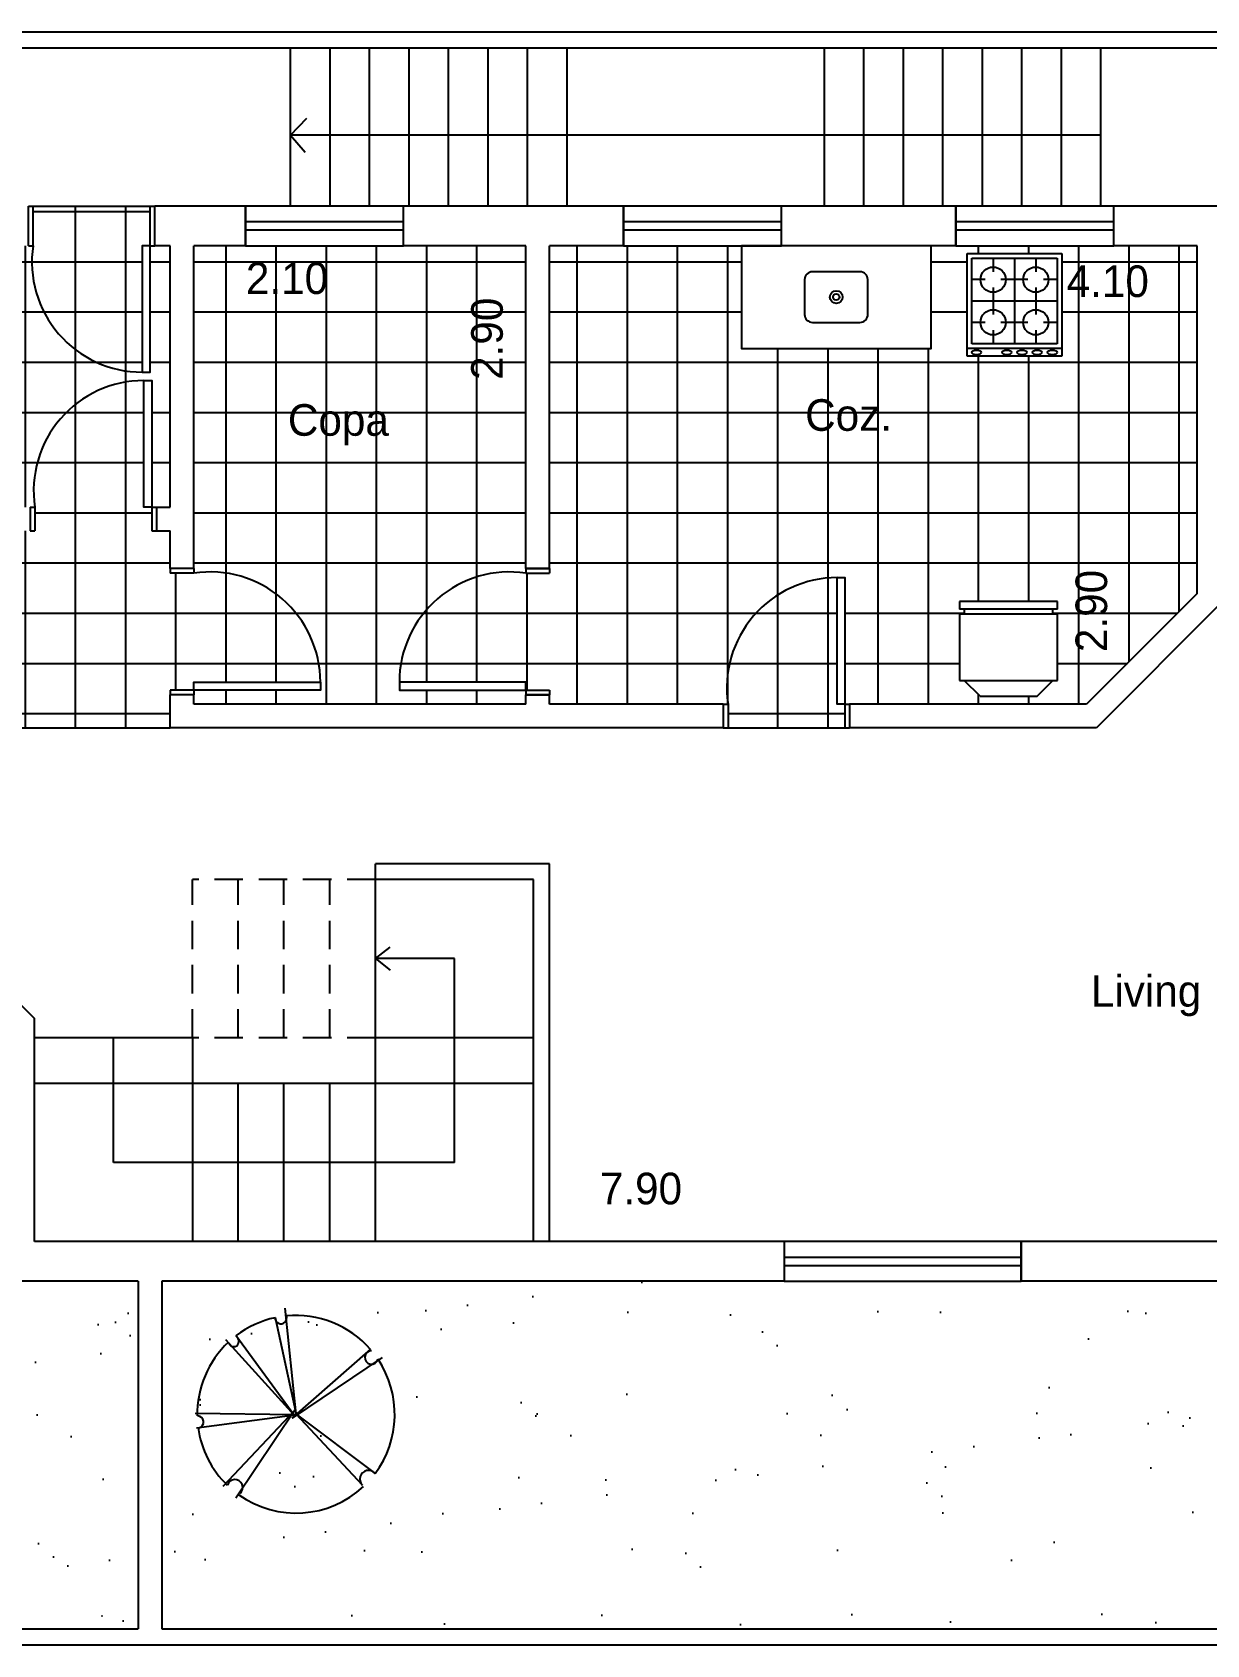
# Model space of a CAD drawing. Extents: x 2.5 to 46, y 0.5 to 35.7.
# Drawn here: x 17.22 to 24.65, y 13.51 to 23.71 of the extents above; entities that cross this region are included whole.
import ezdxf

# ---------------------------------------------------------------- set-up
doc = ezdxf.new("R2010")
doc.units = 0
doc.linetypes.add('ACAD_ISO02W100', pattern=[15, 12, -3])
doc.layers.get('0').update_dxf_attribs({"linetype": 'CONTINUOUS'})
doc.layers.get('DEFPOINTS').update_dxf_attribs({"linetype": 'CONTINUOUS'})
for name, color, linetype in [('ARV', 3, 'CONTINUOUS'), ('BLOCO', 5, 'CONTINUOUS'), ('BLOCOS', 5, 'CONTINUOUS'), ('CINZA', 8, 'CONTINUOUS'), ('HACHURA', 1, 'CONTINUOUS'), ('JARDIM', 3, 'CONTINUOUS'), ('PAREDE', 7, 'CONTINUOUS'), ('PONTILHADO', 8, 'ACAD_ISO02W100')]:
    doc.layers.add(name, color=color, linetype=linetype)
doc.styles.add('PADRÃO', font='', dxfattribs={"height": 0.2})
doc.styles.get('PADRÃO').set_extended_font_data('AvantGarde Bk BT')
doc.dimstyles.new('PADRÃOS', dxfattribs={"dimtxt": 0.15, "dimasz": 0.1, "dimexe": 1.25, "dimexo": 0.625, "dimgap": 0.1, "dimtad": 0, "dimjust": 1, "dimzin": 1, "dimdsep": 46, "dimtxsty": 'PADRÃO', "dimcen": 2.5, "dimse1": 1, "dimse2": 1, "dimsd1": 1, "dimsd2": 1, "dimclrt": 1, "dimadec": 0, "dimazin": 0, "dimtfac": 1, "dimtdec": 4, "dimtmove": 0, "dimatfit": 3, "dimfxl": 1, "dimtolj": 1, "dimtzin": 0, "dimarcsym": 0})
pattern_1 = [(0, (-119.6681833699496, -127.2895551963531), (0, 0.3175), []), (90, (-119.6681833699496, -127.2895551963531), (-0.3175, 1.944062586693024e-17), [])]

# ---------------------------------------------------------------- blocks, each defined once
blk = doc.blocks.new('SETA')
at = {"layer": 'PAREDE', "ltscale": 0.015}
for q in [(-0.07329951123824685, -0.09103539160554419), (0.07329951123824685, -0.09103539160554419)]:
    blk.add_line((0, 0), q, dxfattribs=at)
blk = doc.blocks.new('J1')
at = {"layer": 'BLOCO'}
for p, q in [((0, 0.25), (0, 0)), ((1, 0.25), (0, 0.25)), ((1, 0), (1, 0.25)), ((1, 0.1500000000000057), (0, 0.1500000000000057)), ((0, 0.09999999999999432), (1, 0.09999999999999432)), ((0, 0), (1, 0))]:
    blk.add_line(p, q, dxfattribs=at)
blk = doc.blocks.new('P80D15')
at = {"layer": 'BLOCO', "ltscale": 0.015}
for p, q in [((0, 0.1500000000000057), (0, 0)), ((0, 0.1500000000000341), (0.03000000000000114, 0.1500000000000341)), ((0.03000000000000114, 0.1500000000000057), (0.03000000000000114, 0)), ((0.7700000000000102, 0.1500000000000057), (0.7700000000000102, 0)), ((0.7700000000000102, 0.1500000000000057), (0.8000000000000114, 0.1500000000000057)), ((0.8000000000000114, 0.1500000000000057), (0.8000000000000114, 0)), ((0, 2.842170943040401e-14), (0.03000000000000114, 0)), ((0.7699999999999818, 0), (0.8000000000000114, 0))]:
    blk.add_line(p, q, dxfattribs=at)
at = {"layer": 'BLOCO'}
blk.add_lwpolyline([(0.7700000000000102, 0.1500000000000057), (0.7199999999999989, 0.1500000000000057), (0.7199999999999989, 0.950000000000017), (0.7700000000000102, 0.950000000000017)], close=True, dxfattribs=at)
at = {"layer": 'BLOCO', "ltscale": 0.015}
blk.add_arc((0.7199999999999989, 0.2524375000000134), 0.6975625000000036, 89.99999999999959, 188.444460412286, dxfattribs=at)
blk = doc.blocks.new('P80E25')
at = {"layer": 'BLOCO', "ltscale": 0.015}
for p, q in [((0.03000000000000114, 0.25), (0, 0.25)), ((0, 0.25), (0, 0)), ((0.03000000000000114, 0.25), (0.03000000000000114, 0)), ((0.8000000000000114, 0.2500000000000284), (0.7700000000000102, 0.2500000000000284)), ((0.7700000000000102, 0.25), (0.7700000000000102, 2.842170943040401e-14)), ((0.8000000000000114, 0.25), (0.8000000000000114, 2.842170943040401e-14)), ((0.8000000000000114, 2.842170943040401e-14), (0, 0))]:
    blk.add_line(p, q, dxfattribs=at)
at = {"layer": 'BLOCO'}
blk.add_lwpolyline([(0.03000000000000114, 0.25), (0.0800000000000125, 0.25), (0.0800000000000125, 1.050000000000011), (0.03000000000000114, 1.050000000000011)], close=True, dxfattribs=at)
at = {"layer": 'BLOCO', "ltscale": 0.015}
blk.add_arc((0.0800000000000125, 0.3524375000000077), 0.6975625000000036, 351.555539587714, 90.00000000000041, dxfattribs=at)
blk = doc.blocks.new('J15')
at = {"layer": 'BLOCO'}
for p, q in [((1.5, 0.25), (0, 0.25)), ((0, 0.25), (0, 0)), ((1.5, 0), (1.5, 0.25)), ((1.5, 0.1500000000000057), (0, 0.1500000000000057)), ((0, 0.09999999999999432), (1.5, 0.09999999999999432)), ((0, 0), (1.5, 0))]:
    blk.add_line(p, q, dxfattribs=at)
blk = doc.blocks.new('FOGÃO4B')
at = {"layer": 'BLOCOS'}
for p, q in [((-0.2999999999999972, 0.700000000000017), (0.2999999999999972, 0.700000000000017)), ((-0.2999999999999972, 0.05000000000001137), (-0.2999999999999829, 0.700000000000017)), ((-0.2999999999999972, 0.6500000000000057), (0.2999999999999972, 0.6500000000000057)), ((-0.2700000000000244, 0.620000000000033), (0.2700000000000102, 0.620000000000033)), ((-0.2699999999999818, 0.0800000000000125), (-0.2700000000000244, 0.620000000000033)), ((-0.1350000000000051, 0.5350000000000534), (-0.1350000000000193, 0.620000000000033)), ((2.842170943040401e-14, 0.0800000000000125), (-1.4210854715202e-14, 0.620000000000033)), ((0.1350000000000051, 0.5350000000000534), (0.1349999999999909, 0.620000000000033)), ((0.2700000000000102, 0.620000000000033), (0.269999999999996, 0.07999999999995566)), ((0.2999999999999972, 0.700000000000017), (0.2999999999999972, 0.05000000000001137)), ((-0.2700000000000244, 0.4850000000000421), (-0.1850000000000023, 0.4850000000000421)), ((-0.1349999999999909, 0.2650000000000716), (-0.1350000000000051, 0.4350000000000307)), ((-0.08500000000000796, 0.4850000000000421), (0.08500000000000796, 0.4850000000000421)), ((0.1350000000000051, 0.2650000000000716), (0.1350000000000051, 0.4350000000000307)), ((0.1850000000000023, 0.4850000000000421), (0.2700000000000102, 0.4850000000000421)), ((-0.2700000000000244, 0.3500000000000512), (0.2700000000000102, 0.3500000000000512)), ((-0.2700000000000244, 0.2150000000000603), (-0.1850000000000023, 0.2150000000000603)), ((-0.08500000000000796, 0.2150000000000603), (0.08500000000000796, 0.2150000000000603)), ((0.1850000000000023, 0.2150000000000603), (0.2700000000000102, 0.2150000000000603)), ((-0.1349999999999767, 0.0800000000000125), (-0.1349999999999767, 0.1650000000000489)), ((0.1350000000000335, 0.0800000000000125), (0.1350000000000193, 0.1650000000000489)), ((0.2999999999999972, 0.05000000000001137), (-0.2999999999999972, 0.05000000000001137)), ((0.269999999999996, 0.07999999999995566), (-0.2699999999999818, 0.0800000000000125))]:
    blk.add_line(p, q, dxfattribs=at)
for centre in [(-0.1350000000000051, 0.4850000000000421), (0.1350000000000051, 0.4850000000000421), (-0.1350000000000051, 0.2150000000000603), (0.1350000000000051, 0.2150000000000603)]:
    blk.add_circle(centre, 0.08, dxfattribs=at)
for centre in [(-0.2399999999999949, 0.6750000000000114), (-0.1439999999999912, 0.6750000000000114), (-0.04800000000000182, 0.6750000000000114), (0.04800000000000182, 0.6750000000000114), (0.2400000000000091, 0.6750000000000114)]:
    blk.add_ellipse(centre, major_axis=(-0.03000000000000114, 0), ratio=0.499999999999981, dxfattribs=at)
blk = doc.blocks.new('PIA')
at = {"layer": 'BLOCOS'}
blk.add_lwpolyline([(-0.6000000000000085, 0), (0.5999999999999943, 0), (0.5999999999999943, 0.6500000000000057), (-0.6000000000000085, 0.6500000000000057)], close=True, dxfattribs=at)
blk.add_lwpolyline([(-0.1500000000000199, 0.1649999999999352), (0.1500000000000057, 0.1649999999999636, 0.414213562373095), (0.2000000000000028, 0.214999999999975), (0.2000000000000028, 0.4349999999999454, 0.414213562373095), (0.1500000000000057, 0.4849999999999568), (-0.1500000000000057, 0.4849999999999852, 0.4142135623731188), (-0.2000000000000028, 0.4349999999999739), (-0.2000000000000171, 0.2149999999999466, 0.4142135623730711)], format="xyb", close=True, dxfattribs=at)
for radius in [0.04, 0.02]:
    blk.add_circle((0, 0.3249999999999886), radius, dxfattribs=at)
blk = doc.blocks.new('GELAD')
at = {"layer": 'BLOCOS'}
for p, q in [((0.3100000000000023, 0.6499999999999773), (-0.3100000000000023, 0.6499999999999773)), ((-0.3100000000000023, 0.6499999999999773), (-0.3100000000000023, 0.5999999999999659)), ((0.3100000000000165, 0.5999999999999659), (0.3100000000000023, 0.6499999999999773)), ((0.3100000000000023, 0.5999999999999659), (-0.3100000000000023, 0.5999999999999659)), ((0.3100000000000023, 0.5699999999999648), (-0.3100000000000023, 0.5699999999999648)), ((-0.3100000000000023, 0.5699999999999648), (-0.3100000000000023, 0.1499999999999773)), ((-0.2800000000000011, 0.5999999999999659), (-0.2799999999999869, 0.5699999999999932)), ((0.2800000000000153, 0.5699999999999932), (0.2800000000000011, 0.5999999999999659)), ((0.3100000000000023, 0.1499999999999773), (0.3100000000000165, 0.5699999999999648)), ((-0.3100000000000023, 0.1499999999999773), (0.3100000000000023, 0.1499999999999773)), ((-0.1800000000000068, 0.05000000000001137), (-0.2800000000000011, 0.1500000000000057)), ((0.1800000000000068, 0.04999999999998295), (0.2800000000000011, 0.1499999999999773)), ((-0.1800000000000068, 0.05000000000001137), (0.1800000000000068, 0.04999999999998295))]:
    blk.add_line(p, q, dxfattribs=at)
blk = doc.blocks.new('*D37')
at = {"layer": 'DEFPOINTS', "color": 0, "linetype": 'ByBlock', "ltscale": 0.015}
for p in [(133.2587874970538, 149.6447415778364), (137.7587874970538, 149.6447415778364), (137.7587874970538, 149.3993567562051)]:
    blk.add_point(p, dxfattribs=at)
at = {"color": 1, "linetype": 'ByBlock', "ltscale": 0.015, "insert": (133.8249276069439, 149.3993567562051), "char_height": 0.2, "attachment_point": 5, "style": 'PADRÃO'}
blk.add_mtext('\\A1;4.50', dxfattribs=at)
blk = doc.blocks.new('*D38')
at = {"layer": 'DEFPOINTS', "color": 0, "linetype": 'ByBlock', "ltscale": 0.015}
for p in [(137.9087874970538, 149.6447415778364), (140.0087874970538, 149.6447415778364), (140.0087874970538, 149.4376718733021)]:
    blk.add_point(p, dxfattribs=at)
at = {"color": 1, "linetype": 'ByBlock', "ltscale": 0.015, "insert": (138.4978671673835, 149.4376718733021), "char_height": 0.2, "attachment_point": 5, "style": 'PADRÃO'}
blk.add_mtext('\\A1;2.10', dxfattribs=at)
blk = doc.blocks.new('*D39')
at = {"layer": 'DEFPOINTS', "color": 0, "linetype": 'ByBlock', "ltscale": 0.015}
for p in [(140.0087874970538, 149.6447415778364), (139.764881332772, 146.7447415778364), (140.0087874970538, 146.7447415778364)]:
    blk.add_point(p, dxfattribs=at)
at = {"color": 1, "linetype": 'ByBlock', "ltscale": 0.015, "insert": (139.764881332772, 149.0556619075068), "char_height": 0.2, "attachment_point": 5, "rotation": 90, "style": 'PADRÃO'}
blk.add_mtext('\\A1;2.90', dxfattribs=at)
blk = doc.blocks.new('*D40')
at = {"layer": 'DEFPOINTS', "color": 0, "linetype": 'ByBlock', "ltscale": 0.015}
for p in [(140.1587874970538, 149.6447415778364), (144.2587874970538, 149.6447415778364), (140.1587874970538, 149.4185143982692)]:
    blk.add_point(p, dxfattribs=at)
at = {"color": 1, "linetype": 'ByBlock', "ltscale": 0.015, "insert": (143.6926473871637, 149.4185143982692), "char_height": 0.2, "attachment_point": 5, "style": 'PADRÃO'}
blk.add_mtext('\\A1;4.10', dxfattribs=at)
blk = doc.blocks.new('*D41')
at = {"layer": 'DEFPOINTS', "color": 0, "linetype": 'ByBlock', "ltscale": 0.015}
for p in [(143.5897966407278, 149.6447415778364), (144.2587874970538, 149.6447415778364), (143.5587874970538, 146.7447415778364)]:
    blk.add_point(p, dxfattribs=at)
at = {"color": 1, "linetype": 'ByBlock', "ltscale": 0.015, "insert": (143.5897966407278, 147.3338212481661), "char_height": 0.2, "attachment_point": 5, "rotation": 90, "style": 'PADRÃO'}
blk.add_mtext('\\A1;2.90', dxfattribs=at)
blk = doc.blocks.new('*D44')
at = {"layer": 'DEFPOINTS', "color": 0, "linetype": 'ByBlock', "ltscale": 0.015}
for p in [(148.0587874970538, 143.6793283871859), (140.1587874970538, 143.3447415778364), (148.0587874970538, 143.3447415778364)]:
    blk.add_point(p, dxfattribs=at)
at = {"color": 1, "linetype": 'ByBlock', "ltscale": 0.015, "insert": (140.7379770574934, 143.6793283871859), "char_height": 0.2, "attachment_point": 5, "style": 'PADRÃO'}
blk.add_mtext('\\A1;7.90', dxfattribs=at)
blk = doc.blocks.new('A_03')
at = {"layer": 'ARV'}
for p, q in [((-0.032337625504681, 0.05443275957492233), (-0.1019798469358193, 0.7261946558607519)), ((-0.1642795977368223, 0.6668615598597967), (-0.032337625504681, 0.05443275957492233)), ((-0.03968009613487311, 0.04386405184976638), (-0.4757783517417806, 0.5259454568575279)), ((-0.4134786009408344, 0.5556120048580055), (-0.03968009613487311, 0.04386405184976638)), ((-0.05748002493510285, 0.02903077784952757), (0.4409179814728645, 0.4666123608565726)), ((0.5121176966740109, 0.4146959018557368), (-0.05748002493510285, 0.02903077784952757)), ((-0.03968009613487311, 0.05128068884988579), (-0.6715775685449898, 0.0586973258500052)), ((-0.6626776041447897, -0.0303023181514277), (-0.03968009613487311, 0.05128068884988579)), ((-0.493578280542124, -0.4011341681573413), (-0.03968009613487311, 0.08094723685036342)), ((-0.03968009613487311, 0.08094723685036342), (-0.4134786009408344, -0.4753005381585353)), ((-0.032337625504681, 0.05443275957492233), (0.4676178746732944, -0.3195511611560278)), ((0.3875181950720048, -0.3937175311572219), (-0.032337625504681, 0.05443275957492233))]:
    blk.add_line(p, q, dxfattribs=at)
for centre, radius, start, end in [((-0.032337625504681, 0.05443275957492233), 0.625, 102.1580021321499, 127.2525657253544), ((-0.1274007985194316, 0.6640590258750763), 0.0369851325325624, 175.6542691674021, 19.69378780220451), ((-0.032337625504681, 0.05443275957492233), 0.625, 41.05407258653979, 95.53111248444131), ((-0.4268285475410494, 0.5158291639893946), 0.03342961899939723, 201.2820980855948, 48.27356464714219), ((-0.032337625504681, 0.05443275957492233), 0.625, 133.2426416252084, 180.9743240911506), ((0.4457326779623259, 0.4136262157234682), 0.04269394024099429, 89.20944815037899, 344.6285751873363), ((-0.032337625504681, 0.05443275957492233), 0.625, 323.20224696077, 33.82113850428491), ((-0.655096152989131, 0.006088647395870339), 0.03779840815212959, 285.684587972767, 88.0009588524843), ((-0.032337625504681, 0.05443275957492233), 0.625, 187.8759657920728, 225.8833292057394), ((0.4262195554180721, -0.3551779883457584), 0.05461768626331568, 40.71483655850493, 224.8799671179474), ((-0.4191915611808099, -0.4078929817018206), 0.04974913855978236, 310.6567489998404, 163.4448207669662), ((-0.032337625504681, 0.05443275957492233), 0.625, 234.6714608478307, 313.1329856187737)]:
    blk.add_arc(centre, radius, start, end, dxfattribs=at)
blk = doc.blocks.new('P80E15')
at = {"layer": 'BLOCO', "ltscale": 0.015}
for p, q in [((0.03000000000000114, 0.1500000000000057), (0, 0.1500000000000057)), ((0, 0.1500000000000057), (0, 0)), ((0.03000000000000114, 0.1500000000000057), (0.03000000000000114, 0)), ((0.8000000000000114, 0.1500000000000341), (0.7700000000000102, 0.1500000000000341)), ((0.7700000000000102, 0.1500000000000057), (0.7700000000000102, 0)), ((0.8000000000000114, 0.1500000000000057), (0.8000000000000114, 0)), ((0.03000000000000114, 2.842170943040401e-14), (0, 0)), ((0.8000000000000114, 2.842170943040401e-14), (0.7700000000000102, 5.684341886080801e-14))]:
    blk.add_line(p, q, dxfattribs=at)
at = {"layer": 'BLOCO'}
blk.add_lwpolyline([(0.03000000000000114, 0.1500000000000057), (0.0800000000000125, 0.1500000000000057), (0.0800000000000125, 0.950000000000017), (0.03000000000000114, 0.950000000000017)], close=True, dxfattribs=at)
at = {"layer": 'BLOCO', "ltscale": 0.015}
blk.add_arc((0.0800000000000125, 0.2524375000000134), 0.6975625000000036, 351.555539587714, 90.00000000000041, dxfattribs=at)

msp = doc.modelspace()

# ---------------------------------------------------------------- hatches: boundary and pattern name
at = {"layer": 'HACHURA', "ltscale": 0.015}
h = msp.add_hatch(dxfattribs=at)
h.set_pattern_fill('NET', color=256, scale=0.1, style=0)
h.set_pattern_definition(pattern_1)
edge = h.paths.add_edge_path()
edge.add_line((18.24060412710415, 20.28370476593486), (18.09060412710417, 20.28370476593483))
edge.add_line((18.09060412710417, 20.28370476593483), (18.0906041271042, 20.31370476593486))
edge.add_line((18.0906041271042, 20.31370476593486), (18.09060412710417, 20.55203919476895))
edge.add_line((18.09060412710417, 20.55203919476895), (18.00371149352858, 20.55203919476892))
edge.add_line((18.00371149352858, 20.55203919476892), (17.97371149352858, 20.55203919476892))
edge.add_line((17.97371149352858, 20.55203919476892), (17.97371149352855, 20.70203919476893))
edge.add_line((17.97371149352855, 20.70203919476893), (17.92371149352857, 20.70203919476893))
edge.add_line((17.92371149352857, 20.70203919476893), (17.92371149352857, 21.50203919476894))
edge.add_arc((17.92371149352857, 20.80447669476894), 0.6975624999999992, 90, 188.444460412286)
edge.add_line((17.23371149352857, 20.70203919476893), (17.23371149352855, 20.55203919476892))
edge.add_line((17.23371149352855, 20.55203919476892), (17.20371149352857, 20.55203919476895))
edge.add_line((17.20371149352857, 20.55203919476895), (17.09060412710417, 20.55203919476892))
edge.add_line((17.09060412710417, 20.55203919476892), (17.09060412710417, 20.32476472908954))
edge.add_line((17.09060412710417, 20.32476472908954), (17.09060412710409, 20.29476472908954))
edge.add_line((17.09060412710409, 20.29476472908954), (16.94060412710417, 20.29476472908954))
edge.add_arc((16.83816662710413, 19.60476472908954), 0.6975624999999994, 81.55553958771166, 104.4341383612295)
edge.add_arc((16.83816662710416, 19.60476472908954), 0.6975624999999993, 119.5615794417896, 180)
edge.add_line((16.14060412710415, 19.60476472908954), (16.94060412710414, 19.60476472908954))
edge.add_line((16.94060412710414, 19.60476472908954), (16.94060412710419, 19.55476472908953))
edge.add_line((16.94060412710419, 19.55476472908953), (17.09060412710411, 19.55476472908953))
edge.add_line((17.09060412710411, 19.55476472908953), (17.09060412710417, 19.52476472908953))
edge.add_line((17.09060412710417, 19.52476472908953), (17.09060412710417, 19.30518638148331))
edge.add_line((17.09060412710417, 19.30518638148331), (18.09060412710417, 19.30518638148331))
edge.add_line((18.09060412710417, 19.30518638148331), (18.09060412710417, 19.51370476593482))
edge.add_line((18.09060412710417, 19.51370476593482), (18.09060412710417, 19.54370476593488))
edge.add_line((18.09060412710417, 19.54370476593488), (18.24060412710421, 19.54370476593485))
edge.add_line((18.24060412710421, 19.54370476593485), (18.24060412710418, 19.59370476593486))
edge.add_line((18.24060412710418, 19.59370476593486), (19.04060412710419, 19.59370476593486))
edge.add_arc((18.34304162710418, 19.59370476593486), 0.6975624999999992, 0, 98.44446041228834)
h.paths.add_polyline_path([(17.9237114935286, 21.50203919476894), (17.97371149352858, 21.50203919476891), (17.97371149352858, 20.70203919476893), (18.00371149352858, 20.70203919476893), (18.0906041271042, 20.70203919476893), (18.09060412710417, 22.35518638148332), (17.99263635208567, 22.35518638148332), (17.96263635208567, 22.35518638148332), (17.96263635208564, 21.55518638148328), (17.91263635208526, 21.55518638148331, -0.4580704259900417), (17.22263635208566, 22.35518638148329), (17.19263635208566, 22.35518638148329), (16.67475735259003, 22.35518638148332), (15.97475735259005, 22.35518638148335), (15.97475735259005, 21.75518638148333), (15.37475735259002, 21.75518638148333), (15.37475735259005, 22.35518638148335), (15.09108649907455, 22.35518638148335), (14.09108649907452, 22.35518638148335), (13.59060412710417, 22.35518638148329), (13.59060412710417, 21.70730991192727), (13.59060412710411, 21.67730991192727), (13.59060412710417, 20.93730991192726), (13.59060412710417, 20.90730991192726), (13.5906041271042, 20.80518638148331), (13.6956866386391, 20.80518638148334), (13.72568663863908, 20.80518638148334), (13.72568663863908, 20.65518638148333), (13.77568663863909, 20.6551863814833), (13.77568663863909, 19.85518638148332, 0.458070425990229), (14.46568663863908, 20.65518638148333), (14.46568663863906, 20.80518638148331), (14.49568663863909, 20.80518638148331), (17.09060412710417, 20.80518638148334), (17.09060412710417, 20.70203919476893), (17.20371149352857, 20.70203919476893), (17.23371149352857, 20.70203919476896, -0.4580704259902269)])
h.paths.add_polyline_path([(15.05169887476634, 21.70518638148334), (14.45169887476624, 21.70518638148337), (14.45169887476624, 22.30518638148334), (15.05169887476623, 22.30518638148334)], flags=16)
h.paths.add_polyline_path([(17.91263635208568, 22.35518638148332), (17.96263635208567, 22.35518638148332), (17.96263635208567, 22.60518638148332), (17.22263635208566, 22.60518638148329), (17.22263635208566, 22.35518638148332, 0.4580704259902287), (17.91263635208566, 21.55518638148331)])
edge = h.paths.add_edge_path()
edge.add_line((15.13738872002716, 20.6551863814833), (14.49568663863911, 20.6551863814833))
edge.add_line((14.49568663863911, 20.6551863814833), (14.46568663863908, 20.6551863814833))
edge.add_arc((13.77568663863909, 20.55274888148332), 0.6975624999999992, -90, 8.444460412283718, ccw=False)
edge.add_line((13.77568663863909, 19.85518638148332), (13.72568663863908, 19.85518638148329))
edge.add_line((13.72568663863908, 19.85518638148329), (13.72568663863908, 20.65518638148333))
edge.add_line((13.72568663863908, 20.65518638148333), (13.69568663863907, 20.65518638148333))
edge.add_line((13.69568663863907, 20.65518638148333), (13.59060412710417, 20.6551863814833))
edge.add_line((13.59060412710417, 20.6551863814833), (13.59060412710414, 19.45518638148332))
edge.add_line((13.59060412710414, 19.45518638148332), (14.13011096897299, 19.45518638148332))
edge.add_arc((14.69747328707317, 19.70518638148323), 0.6199999999999974, 179.9999999999869, 203.7799947314045, ccw=False)
edge.add_arc((14.07747328707325, 19.70518638148329), 0.6200000000000034, 336.2200052685906, 359.99999999996584, ccw=False)
edge.add_line((14.64483560517343, 19.45518638148332), (15.13738872002713, 19.45518638148332))
edge.add_line((15.13738872002713, 19.45518638148332), (15.13738872002716, 20.6551863814833))
edge = h.paths.add_edge_path()
edge.add_arc((16.73111007013514, 20.40518638148345), 0.6200000000000709, 156.2200052686045, 179.9999999999843, ccw=False)
edge.add_line((16.16374775203485, 20.6551863814833), (15.28738872002717, 20.65518638148333))
edge.add_line((15.28738872002717, 20.65518638148333), (15.28738872002711, 19.45518638148332))
edge.add_line((15.28738872002711, 19.45518638148332), (16.94060412710417, 19.45518638148332))
edge.add_line((16.94060412710417, 19.45518638148332), (16.94060412710417, 19.52476472908953))
edge.add_line((16.94060412710417, 19.52476472908953), (16.94060412710417, 19.55476472908953))
edge.add_line((16.94060412710417, 19.55476472908953), (16.14060412710415, 19.55476472908953))
edge.add_line((16.14060412710415, 19.55476472908953), (16.14060412710415, 19.60476472908954))
edge.add_arc((16.83816662710416, 19.60476472908954), 0.6975624999999993, 119.56157944178969, 180, ccw=False)
h.paths.add_polyline_path([(16.12527880622741, 19.81459721827781), (16.70034748754611, 19.81459721827781), (16.70034748754611, 20.12098458091518), (16.12527880622741, 20.12098458091518)], flags=25)
h.paths.add_polyline_path([(13.84060412710417, 22.26392243897288), (14.4728843468844, 22.26392243897288), (14.4728843468844, 21.95568068073112), (13.84060412710417, 21.95568068073112)], flags=24)
h.paths.add_polyline_path([(13.71943663863908, 20.18496390480288), (14.43193663863909, 20.18496390480288), (14.43193663863909, 20.49691445425344), (13.71943663863908, 20.49691445425344)], flags=25)
h.paths.add_polyline_path([(14.80762694141868, 21.40921632647908), (15.43819012823187, 21.40921632647908), (15.43819012823187, 21.71519160120437), (14.80762694141868, 21.71519160120437)], flags=24)
h.paths.add_polyline_path([(11.89060412710415, 22.26392243897288), (12.53304918204921, 22.26392243897288), (12.53304918204921, 21.95568068073112), (11.89060412710415, 21.95568068073112)], flags=9)
h.paths.add_polyline_path([(11.75176001123413, 19.70518638148332), (11.75176001123413, 20.38334572214265), (12.06000176947589, 20.38334572214265), (12.06000176947589, 19.70518638148332)], flags=9)
h.paths.add_polyline_path([(18.49060412710418, 22.30223755606988), (19.16876346776351, 22.30223755606988), (19.16876346776351, 21.99399579782812), (18.49060412710418, 21.99399579782812)], flags=9)
h.paths.add_polyline_path([(19.94257708370148, 21.42702704082396), (19.94257708370148, 22.10518638148329), (20.25081884194324, 22.10518638148329), (20.25081884194324, 21.42702704082396)], flags=9)
h.paths.add_polyline_path([(11.86017485332084, 20.25761048967914), (13.08792210606811, 20.25761048967914), (13.08792210606811, 20.64620939077804), (11.86017485332084, 20.64620939077804)], flags=9)
h.paths.add_polyline_path([(11.87387677639776, 20.66334537978904), (12.76762677639778, 20.66334537978904), (12.76762677639778, 20.9697327424264), (11.87387677639776, 20.9697327424264)], flags=9)
h.paths.add_polyline_path([(18.78027572526796, 21.04067403155909), (19.61963012087236, 21.04067403155909), (19.61963012087236, 21.42000095463601), (18.78027572526796, 21.42000095463601)], flags=9)
h = msp.add_hatch(dxfattribs=at)
h.set_pattern_fill('NET', color=256, scale=0.1, style=0)
h.set_pattern_definition(pattern_1)
h.paths.add_polyline_path([(22.31074810266074, 20.25518638148336, 0.458070425990229), (21.62074810266074, 19.45518638148334), (21.62074810266074, 19.30518638148334), (22.36074810266075, 19.30518638148334), (22.36074810266075, 19.45518638148334), (22.31074810266071, 19.45518638148334)])
h.paths.add_polyline_path([(24.59060412710417, 22.35518638148335), (24.06367267090727, 22.35518638148332), (23.06367267090727, 22.35518638148332), (22.90570060790967, 22.35518638148332), (22.90570060790964, 21.70518638148329), (21.70570060790965, 21.70518638148332), (21.70570060790965, 22.35518638148332), (20.95949453308512, 22.35518638148332), (20.49060412710421, 22.35518638148332), (20.49060412710421, 20.31370476593483), (20.49060412710412, 20.28370476593483), (20.3406041271042, 20.28370476593483, 0.4580704259902287), (19.54060412710419, 19.59370476593483), (20.3406041271042, 19.5937047659348), (20.3406041271042, 19.54370476593482), (20.49060412710418, 19.54370476593479), (20.49060412710421, 19.51370476593482), (20.49060412710418, 19.45518638148332), (21.59074810266074, 19.45518638148334), (21.62074810266074, 19.45518638148337, -0.4580704259902146), (22.31074810266074, 20.25518638148336), (22.36074810266075, 20.25518638148333), (22.36074810266075, 19.45518638148334), (22.39074810266075, 19.45518638148334), (23.89060412710418, 19.45518638148329), (24.59060412710417, 20.1551863814833)])
h.paths.add_polyline_path([(23.08647060529148, 20.10518638148329), (23.70647060529123, 20.10518638148332), (23.70647060529123, 20.05518638148331), (23.67647060529123, 20.05518638148331), (23.67647060529126, 20.02518638148331), (23.70647060529123, 20.02518638148328), (23.70647060529123, 19.60518638148329), (23.6764706052912, 19.60518638148329), (23.57647060529123, 19.50518638148333), (23.21647060529125, 19.50518638148336), (23.11647060529128, 19.60518638148332), (23.08647060529123, 19.60518638148335), (23.08647060529123, 20.02518638148331), (23.11647060529128, 20.02518638148331), (23.11647060529125, 20.05518638148328), (23.08647060529125, 20.05518638148331)], flags=16)
h.paths.add_polyline_path([(23.13344544649888, 21.6551863814833), (23.13344544649891, 22.30518638148331), (23.73344544649891, 22.30518638148331), (23.73344544649888, 21.6551863814833)], flags=16)
h.paths.add_polyline_path([(20.34060412710417, 22.35518638148332), (19.5673781052279, 22.35518638148332), (18.5673781052279, 22.35518638148332), (18.24060412710418, 22.35518638148332), (18.24060412710418, 20.31370476593483), (18.24060412710421, 20.28370476593486, -0.4580704259902146), (19.04060412710419, 19.59370476593486), (19.04060412710419, 19.54370476593482), (18.24060412710418, 19.54370476593485), (18.24060412710418, 19.51370476593485), (18.24060412710418, 19.45518638148332), (20.34060412710417, 19.45518638148332), (20.34060412710417, 19.51370476593482), (20.3406041271042, 19.54370476593482), (19.54060412710416, 19.54370476593482), (19.54060412710419, 19.59370476593523, -0.4580704259900417), (20.34060412710417, 20.28370476593483), (20.34060412710417, 20.31370476593483)])
h.paths.add_polyline_path([(23.70832390732394, 22.28308008103699), (24.34060412710417, 22.28308008103699), (24.34060412710417, 21.97483832279522), (23.70832390732394, 21.97483832279522)], flags=24)
h.paths.add_polyline_path([(23.76749239165733, 19.70518638148332), (23.76749239165733, 20.38334572214265), (24.07573414989909, 20.38334572214265), (24.07573414989909, 19.70518638148332)], flags=24)
h.paths.add_polyline_path([(22.06534801230069, 21.12761754676535), (22.7410348254875, 21.12761754676535), (22.7410348254875, 21.43998018412799), (22.06534801230069, 21.43998018412799)], flags=24)
h.paths.add_polyline_path([(18.49060412710418, 22.30223755606988), (19.16876346776351, 22.30223755606988), (19.16876346776351, 21.99399579782812), (18.49060412710418, 21.99399579782812)], flags=24)
h.paths.add_polyline_path([(19.94257708370148, 21.42702704082396), (19.94257708370148, 22.10518638148329), (20.25081884194324, 22.10518638148329), (20.25081884194324, 21.42702704082396)], flags=25)
h.paths.add_polyline_path([(18.78027572526796, 21.04067403155909), (19.61963012087236, 21.04067403155909), (19.61963012087236, 21.42000095463601), (18.78027572526796, 21.42000095463601)], flags=24)
at = {"layer": 'JARDIM', "ltscale": 0.015}
h = msp.add_hatch(dxfattribs=at)
h.set_pattern_fill('AR-SAND', color=256, scale=0.02, style=0)
h.set_pattern_definition([(37.50000000000001, (-119.6280901692429, -132.9395551963531), (-0.03200062591968091, 0.9788264746586848), [0, -0.7721600000000001, 0, -0.8636, 0, -0.8255]), (7.499999999999999, (-119.6280901692429, -132.9395551963531), (0.8990465662760053, 1.433650201136708), [0, -0.41656, 0, -0.69596, 0, -0.2667]), (327.5, (-120.2529301692429, -132.9395551963531), (1.581984740482916, 0.002874369357091382), [0, -0.254, 0, -0.9144, 0, -1.1938]), (317.5, (-120.2529301692429, -132.9395551963531), (1.527112904944594, 0.4458586465144325), [0, -0.127, 0, -0.59944, 0, -0.6858])])
h.paths.add_polyline_path([(17.8882938501022, 15.80518638148328), (15.72010670361018, 15.80518638148331), (15.22010670361018, 15.80518638148331), (14.7806041271042, 15.80518638148331), (14.79603246677439, 13.60518638148332), (17.8882938501022, 13.60518638148332)])
h.paths.add_polyline_path([(16.15753061161962, 14.49869354915995), (16.12893405390437, 14.45613914779798, 0.0002300770649193531), (16.1294006334592, 14.45580276991114, 0.2776216076969242)], flags=16)
h.paths.add_polyline_path([(15.86968642435437, 14.96705002340195), (16.45970363012481, 14.96012493882719), (16.47022205344723, 14.97129646686574), (16.08882636653368, 15.39290734525667, -0.2494117660134857), (16.06776302598675, 15.41619165028305), (16.06617790324719, 15.41794391181489, 0.2050076759132828)], flags=16)
h.paths.add_polyline_path([(15.87561267591752, 14.87699158199874, 0.1034839593330037), (15.89038211969782, 14.88162886473521), (15.87524972030039, 14.87964724100459, 0.00107214014395759)], flags=16)
h.paths.add_polyline_path([(16.91452881468172, 14.51480245950842, -0.01524647078115884), (16.9122520221666, 14.51723268716663), (16.49947586356186, 14.9578262109909), (16.46953059467472, 14.93755076851525), (16.48697688250536, 14.95286819384273), (16.11627058764023, 15.46038276419392, -0.1098075658983592), (16.36264649280113, 15.57384881583064, -0.01037733938305558), (16.36273102187297, 15.57538155052538), (16.36715659946628, 15.5548395567217, 0.6141694520975032), (16.43309956467485, 15.55688388662429), (16.4291676901245, 15.59481035493073, -0.0754278110032581), (16.43443158552998, 15.5850427539321, -0.2470778442524222), (16.97333235845576, 15.36483608271334, 1.028456127404382), (16.97454924379028, 15.27949047885392), (17.01167864479808, 15.30463017745296, 0.03863615137713812), (17.01390997846005, 15.31082909907445, -0.3183349150125962), (16.99505678579044, 14.58846501877454, 0.003026774065949813), (16.99462849428289, 14.58896882950978), (16.97571512250582, 14.60311668252652, 0.8075926180534071), (16.91225202216617, 14.51723268716708)], flags=16)
h.paths.add_polyline_path([(36.61574048436376, 23.60518638148332), (34.13245420182261, 23.60518638148332), (34.14376881628442, 23.49604674305107, -0.2440771632973461), (35.2152928736038, 23.07365857700918), (34.27675963495477, 22.24964873950475), (34.2844250312645, 22.2439147592508), (35.30667803111584, 22.93606522790023, 0.03863615137693947), (35.31114069843974, 22.94846307114315, -0.312433252423387), (35.28928362799948, 21.52539332970943, -0.01749954194935687), (35.28859296997325, 21.52248667495834, -0.3183349150125962), (35.26973977730364, 20.80012259465843, 0.003026774066400845), (35.26931148579601, 20.80062640539373), (35.25039811401899, 20.81477425841044, 0.8075926180531926), (35.18693501367932, 20.72889026305103), (35.18921180619617, 20.72646003539106, -0.01524647078999138), (35.18693501367969, 20.72889026305063), (34.8146134500476, 21.12630291951538, -0.04129639600617858), (34.62212772586932, 21.05255329534896), (34.32409388540285, 20.73601408570315, -0.1273403571769424), (34.16720331075845, 21.00716733236493, -0.1359874997116634), (33.54118884932839, 21.23908316859021), (33.50574762716175, 21.18634325465175, -0.03255912539160993), (33.56197215253826, 21.12760330631812, 1.028456127404689), (33.56318903787275, 21.04225770245867), (33.60031843888061, 21.06739740105775, 0.03863615137691116), (33.60254977254255, 21.07359632267921, -0.3183349150125962), (33.58369657987294, 20.3512322423793, 0.003026774066400845), (33.5832682883653, 20.35173605311459), (33.56435491658829, 20.3658839061313, 0.8075926180531926), (33.50089181624861, 20.27999991077189), (33.50316860876546, 20.27756968311192, -0.01524647078999138), (33.50089181624898, 20.27999991077149), (33.08811565764435, 20.72059343459563), (33.05817038875716, 20.70031799211995), (33.08362897906889, 20.72267002825674), (33.01886383146487, 21.34738815863312, -0.214575463382228), (33.50574762716175, 21.18634325465177), (33.59838196475886, 21.32419197131415, 0.8899943661949037), (33.40310332264741, 21.35473516164427, -0.1685145550612656), (33.03382018212042, 22.08609935500346), (33.06408498091528, 22.09006260246468, 0.7955465082776717), (33.02284675565204, 22.23149640646702, 1.031435112575035e-05), (33.02284763194896, 22.23144484215686, -0.211740565008782), (33.41771874119502, 23.16461164932736, 0.02072236716776057), (33.41884679349309, 23.15918817356044), (34.22376484841413, 22.26939780672575), (34.22747494938304, 22.27333827344108), (33.51586191680011, 23.24757040138209, -0.1098075658983616), (34.00861372712197, 23.47450250465562, -0.01037733938304025), (34.00878278526557, 23.47756797404509), (34.01763394045216, 23.43648398643785, 0.6141694520978488), (34.14951987086931, 23.44057264624297), (34.13245420182261, 23.60518638148329), (26.29194202814818, 23.60518638148329), (26.29194202814818, 22.60518638148332), (27.08423483723922, 22.60518638148332), (28.49415751769746, 22.60518638148332), (29.64060412710418, 21.45873977207663), (29.64060412710418, 20.20163299088998), (30.5523692084283, 20.20163299089), (30.55236920842827, 15.80518638148331), (28.64060412710418, 15.80518638148331), (23.47690983075708, 15.80518638148331), (21.97690983075708, 15.80518638148331), (18.03829385010221, 15.80518638148331), (18.03829385010221, 13.60518638148332), (36.61574048436378, 13.60518638148332)])

# ---------------------------------------------------------------- linework, layer by layer
at = {"layer": 'CINZA', "ltscale": 0.015}
for p, q in [((18.85239515599432, 22.60518638148332), (18.85239515599432, 23.60518638148332)), ((19.10239515599432, 22.60518638148332), (19.10239515599432, 23.60518638148332)), ((19.35239515599432, 22.60518638148332), (19.35239515599432, 23.60518638148332)), ((19.60239515599432, 22.60518638148332), (19.60239515599432, 23.60518638148332)), ((19.85239515599432, 22.60518638148332), (19.85239515599432, 23.60518638148332)), ((20.10239515599432, 22.60518638148332), (20.10239515599432, 23.60518638148332)), ((20.35239515599432, 22.60518638148332), (20.35239515599432, 23.60518638148332)), ((20.60239515599432, 22.60518638148332), (20.60239515599432, 23.60518638148332)), ((22.23067566095173, 22.60518638148332), (22.23067566095173, 23.60518638148332)), ((22.48067566095173, 22.60518638148332), (22.48067566095173, 23.60518638148332)), ((22.73067566095173, 22.60518638148332), (22.73067566095173, 23.60518638148332)), ((22.98067566095173, 22.60518638148332), (22.98067566095173, 23.60518638148332)), ((23.23067566095173, 22.60518638148332), (23.23067566095173, 23.60518638148332)), ((23.48067566095173, 22.60518638148332), (23.48067566095173, 23.60518638148332)), ((23.73067566095173, 22.60518638148332), (23.73067566095173, 23.60518638148332)), ((23.98067566095173, 22.60518638148332), (23.98067566095173, 23.60518638148332)), ((18.85239515599432, 23.05364018189508), (18.95485786104541, 23.16172030082808)), ((23.98067566095173, 23.05364018189508), (18.85239515599432, 23.05364018189508)), ((18.85239515599432, 23.05364018189508), (18.94525211453913, 22.9458695717527))]:
    msp.add_line(p, q, dxfattribs=at)
at = {"layer": 'HACHURA', "ltscale": 0.015}
for p, q in [((17.09060412710417, 19.30518638148331), (18.09060412710417, 19.30518638148331)), ((21.62074810266074, 19.30518638148334), (22.36074810266072, 19.30518638148334))]:
    msp.add_line(p, q, dxfattribs=at)
at = {"layer": 'PAREDE', "ltscale": 0.015}
for p, q in [((17.99263635208567, 22.35518638148332), (17.99263635208567, 22.60518638148332)), ((18.5673781052279, 22.60518638148332), (17.99263635208567, 22.60518638148332)), ((18.5673781052279, 22.35518638148332), (18.5673781052279, 22.60518638148332)), ((19.5673781052279, 22.35518638148332), (19.5673781052279, 22.60518638148332)), ((20.95949453308512, 22.60518638148335), (19.5673781052279, 22.60518638148332)), ((20.95949453308512, 22.35518638148332), (20.95949453308512, 22.60518638148332)), ((21.95949453308512, 22.35518638148332), (21.95949453308512, 22.60518638148332)), ((23.06367267090727, 22.60518638148332), (21.95949453308512, 22.60518638148335)), ((23.06367267090727, 22.35518638148332), (23.06367267090727, 22.60518638148332)), ((24.06367267090727, 22.35518638148332), (24.06367267090727, 22.60518638148332)), ((25.58423483723922, 22.60518638148332), (24.06367267090727, 22.60518638148332)), ((18.0906041271042, 22.35518638148332), (17.99263635208567, 22.35518638148332)), ((18.09060412710417, 20.70203919476893), (18.09060412710417, 22.35518638148332)), ((18.24060412710418, 20.31370476593483), (18.24060412710418, 22.35518638148332)), ((18.5673781052279, 22.35518638148332), (18.24060412710418, 22.35518638148332)), ((20.3406041271042, 22.35518638148332), (19.5673781052279, 22.35518638148332)), ((20.34060412710417, 20.31370476593483), (20.34060412710417, 22.35518638148332)), ((20.49060412710421, 20.31370476593483), (20.49060412710418, 22.35518638148332)), ((20.95949453308512, 22.35518638148332), (20.49060412710421, 22.35518638148332)), ((23.06367267090727, 22.35518638148332), (21.95949453308512, 22.35518638148332)), ((24.59060412710417, 22.35518638148332), (24.06367267090727, 22.35518638148332)), ((24.59060412710417, 20.1551863814833), (24.59060412710417, 22.35518638148332)), ((18.00371149352858, 20.70203919476893), (18.00371149352858, 20.55203919476892)), ((18.00371149352858, 20.70203919476893), (18.09060412710417, 20.70203919476893)), ((18.00371149352858, 20.55203919476892), (18.09060412710417, 20.55203919476892)), ((18.09060412710417, 20.31370476593486), (18.09060412710417, 20.55203919476892)), ((18.24060412710418, 20.31370476593483), (18.09060412710417, 20.31370476593483)), ((20.49060412710418, 20.31370476593483), (20.34060412710417, 20.31370476593483)), ((24.59060412710417, 20.1551863814833), (23.89060412710418, 19.45518638148332)), ((24.74060412710421, 20.09305434712738), (23.95273616146017, 19.30518638148331)), ((18.09060412710417, 19.30518638148331), (18.09060412710417, 19.51370476593482)), ((18.24060412710418, 19.51370476593482), (18.09060412710417, 19.51370476593482)), ((18.24060412710418, 19.45518638148332), (18.24060412710418, 19.51370476593482)), ((20.34060412710417, 19.45518638148332), (20.34060412710417, 19.51370476593482)), ((20.49060412710418, 19.51370476593482), (20.34060412710417, 19.51370476593482)), ((20.49060412710418, 19.45518638148332), (20.49060412710421, 19.51370476593482)), ((20.34060412710417, 19.45518638148332), (18.24060412710418, 19.45518638148332)), ((21.59074810266074, 19.45518638148334), (20.49060412710418, 19.45518638148332)), ((21.59074810266074, 19.45518638148332), (21.59074810266074, 19.30518638148334)), ((23.89060412710418, 19.45518638148332), (22.39074810266075, 19.45518638148334)), ((22.39074810266075, 19.45518638148332), (22.39074810266075, 19.30518638148334)), ((21.59074810266074, 19.30518638148331), (18.0906041271042, 19.30518638148334)), ((23.95273616146019, 19.30518638148334), (22.39074810266075, 19.30518638148331)), ((19.39060412710418, 16.05518638148331), (19.39060412710418, 18.4451863814833)), ((20.49060412710418, 18.4451863814833), (19.39060412710418, 18.4451863814833)), ((20.49060412710418, 16.05518638148331), (20.49060412710418, 18.4451863814833)), ((20.39060412710421, 18.3451863814833), (19.39060412710418, 18.3451863814833)), ((20.39060412710418, 16.05518638148331), (20.39060412710421, 18.3451863814833)), ((19.89060412710421, 17.8451863814833), (19.39060412710418, 17.8451863814833)), ((19.89060412710418, 16.55518638148334), (19.89060412710421, 17.8451863814833)), ((17.10973373016455, 17.58818881277895), (17.23060412710421, 17.46731841583929)), ((17.23060412710421, 16.05518638148331), (17.23060412710421, 17.46731841583929)), ((18.23060412710421, 17.3451863814833), (17.23060412710421, 17.3451863814833)), ((17.73060412710424, 16.55518638148334), (17.73060412710421, 17.3451863814833)), ((18.23060412710424, 17.3451863814833), (18.23060412710424, 16.05518638148331)), ((20.39060412710421, 17.3451863814833), (19.39060412710421, 17.3451863814833)), ((20.39060412710421, 17.05518638148331), (17.23060412710421, 17.05518638148331)), ((18.52060412710421, 16.05518638148331), (18.52060412710421, 17.05518638148334)), ((18.8106041271042, 16.05518638148331), (18.8106041271042, 17.05518638148334)), ((19.10060412710419, 16.05518638148331), (19.10060412710419, 17.05518638148334)), ((19.89060412710418, 16.55518638148334), (17.73060412710424, 16.55518638148334)), ((21.97690983075708, 16.05518638148331), (17.23060412710421, 16.05518638148331)), ((21.97690983075708, 16.05518638148331), (21.97690983075708, 15.80518638148331)), ((28.39060412710418, 16.05518638148331), (23.47690983075708, 16.05518638148331)), ((23.47690983075708, 16.05518638148331), (23.47690983075708, 15.80518638148331)), ((17.8882938501022, 15.80518638148328), (15.72010670361018, 15.80518638148331)), ((17.8882938501022, 15.80518638148331), (17.8882938501022, 13.60518638148332)), ((21.97690983075708, 15.80518638148331), (18.03829385010221, 15.80518638148328)), ((18.03829385010221, 15.80518638148331), (18.03829385010221, 13.60518638148332)), ((28.64060412710418, 15.80518638148331), (23.47690983075708, 15.80518638148331))]:
    msp.add_line(p, q, dxfattribs=at)
at = {"layer": 'PAREDE'}
msp.add_lwpolyline([(2.515740484363747, 13.50518638148333), (36.71574048436378, 13.50518638148333), (36.71574048436378, 23.70518638148332), (2.515740484363803, 23.70518638148332)], close=True, dxfattribs=at)
msp.add_lwpolyline([(18.03829385010221, 13.60518638148332), (36.61574048436378, 13.60518638148332), (36.61574048436378, 23.60518638148332), (2.615740484363783, 23.60518638148332), (2.615740484363783, 13.60518638148332), (17.8882938501022, 13.60518638148332)], dxfattribs=at)
at = {"layer": 'PONTILHADO', "ltscale": 0.015}
for p, q in [((18.23060412710424, 17.3451863814833), (18.23060412710421, 18.3451863814833)), ((19.39060412710418, 18.3451863814833), (18.23060412710421, 18.34518638148327)), ((18.52060412710421, 17.3451863814833), (18.52060412710421, 18.3451863814833)), ((18.8106041271042, 17.3451863814833), (18.8106041271042, 18.3451863814833)), ((19.10060412710416, 17.3451863814833), (19.10060412710419, 18.3451863814833)), ((19.39060412710421, 17.3451863814833), (18.23060412710424, 17.34518638148327))]:
    msp.add_line(p, q, dxfattribs=at)

# ---------------------------------------------------------------- block references
at = {"layer": 'BLOCO', "ltscale": 0.015}
msp.add_blockref('A_03', (18.91898010514686, 14.90851999066567), dxfattribs=at)
at = {"layer": 'HACHURA', "ltscale": 0.015}
for name, p, rotation in [('PIA', (22.30570060790964, 22.35518638148332), 180), ('FOGÃO4B', (23.43344544649889, 22.35518638148332), 180), ('P80E15', (20.49060412710421, 19.51370476593482), 90)]:
    msp.add_blockref(name, p, dxfattribs=dict(at, rotation=rotation))
msp.add_blockref('GELAD', (23.39647060529123, 19.45518638148334), dxfattribs=at)
at = {"layer": 'PAREDE', "ltscale": 0.015}
for name, p, rotation in [('P80E25', (17.99263635208567, 22.60518638148332), 180), ('P80D15', (18.09060412710417, 20.31370476593486), 270), ('SETA', (19.39060412710418, 17.8451863814833), 90)]:
    msp.add_blockref(name, p, dxfattribs=dict(at, rotation=rotation))
for name, p in [('J1', (18.5673781052279, 22.35518638148332)), ('J1', (20.95949453308512, 22.35518638148332)), ('J1', (23.06367267090727, 22.35518638148332)), ('P80D15', (17.20371149352857, 20.55203919476892)), ('P80D15', (21.59074810266074, 19.30518638148334)), ('J15', (21.97690983075708, 15.80518638148331))]:
    msp.add_blockref(name, p, dxfattribs=at)

# ---------------------------------------------------------------- texts
at = {"layer": 'HACHURA', "ltscale": 0.015, "style": 'PADRÃO'}
for s, p in [('Copa', (18.83511775823499, 21.15279628430633)), ('Coz.', (22.109029330982, 21.18393622808404)), ('Living', (23.91747541823983, 17.54055796554238))]:
    msp.add_text(s, height=0.2, dxfattribs=at).set_placement(p)

# ---------------------------------------------------------------- dimensions: what is measured, and where the dimension line sits
at = {"layer": 'HACHURA', "ltscale": 0.015}
for base, p1, p2, picture, middle in [((18.0906041271042, 22.109801559852), (13.59060412710417, 22.35518638148332), (18.0906041271042, 22.35518638148332), '*D37', (14.15674423699429, 22.109801559852)), ((20.34060412710417, 22.148116676949), (18.24060412710418, 22.35518638148332), (20.34060412710417, 22.35518638148332), '*D38', (18.82968379743386, 22.148116676949)), ((20.49060412710421, 22.1289592019161), (24.59060412710417, 22.35518638148332), (20.49060412710421, 22.35518638148332), '*D40', (24.02446401721406, 22.1289592019161)), ((28.39060412710418, 16.38977319083276), (20.49060412710418, 16.05518638148331), (28.39060412710418, 16.05518638148331), '*D44', (21.06979368754375, 16.38977319083276))]:
    dim = msp.add_linear_dim(base=base, p1=p1, p2=p2, dimstyle='PADRÃOS', dxfattribs=at)
    dim.commit()
    dim.dimension.update_dxf_attribs({"geometry": picture, "text_midpoint": middle, "insert": (-119.6681833699496, -127.2895551963531)})
for base, p1, p2, picture, middle in [((20.09669796282236, 19.45518638148332), (20.34060412710417, 22.35518638148332), (20.34060412710417, 19.45518638148332), '*D39', (20.09669796282236, 21.76610671115364)), ((23.92161327077821, 22.35518638148332), (23.89060412710418, 19.45518638148332), (24.59060412710417, 22.35518638148332), '*D41', (23.92161327077821, 20.044266051813))]:
    dim = msp.add_linear_dim(base=base, p1=p1, p2=p2, angle=90, dimstyle='PADRÃOS', dxfattribs=at)
    dim.commit()
    dim.dimension.update_dxf_attribs({"geometry": picture, "text_midpoint": middle, "insert": (-119.6681833699496, -127.2895551963531)})

doc.saveas('drawing.dxf')
